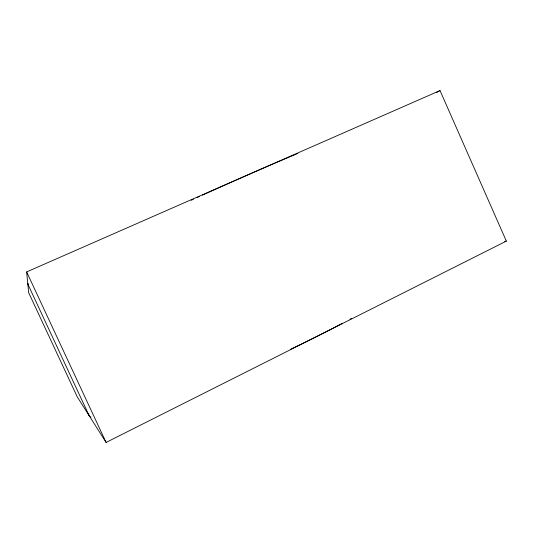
<?xml version="1.0" encoding="UTF-8"?>
<svg xmlns="http://www.w3.org/2000/svg" width="533" height="533" viewBox="0 0 533 533"><rect width="100%" height="100%" fill="white"/><g stroke="black" fill="none" stroke-linecap="round" stroke-linejoin="round"><path stroke-width="0.8" d="M436.407 92.635L440.018 90.563L506.35 241.109L106.107 442.437L77.225 396.812L28.689 292.744L26.65 271.923L440.018 90.563M504.711 241.402L506.35 241.109M26.65 271.923L106.107 442.437M27.849 284.162L89.151 415.66M28.649 284.669A188.829 8.708 -24.5 0 1 28.116 283.449M191.2 200.268A188.829 8.708 -24.5 0 1 193.432 199.249M197.157 197.543A188.829 8.708 -24.5 0 1 199.389 196.53M202.38 195.171A188.829 8.708 -24.5 0 1 297.854 153.464M351.454 318.428A187.556 23.552 -24.5 0 1 350.008 319.214M342.446 323.258A187.556 23.552 -24.5 0 1 290.791 349.115M90.983 417.146A187.556 23.552 -24.5 0 1 88.698 413.561"/></g></svg>
